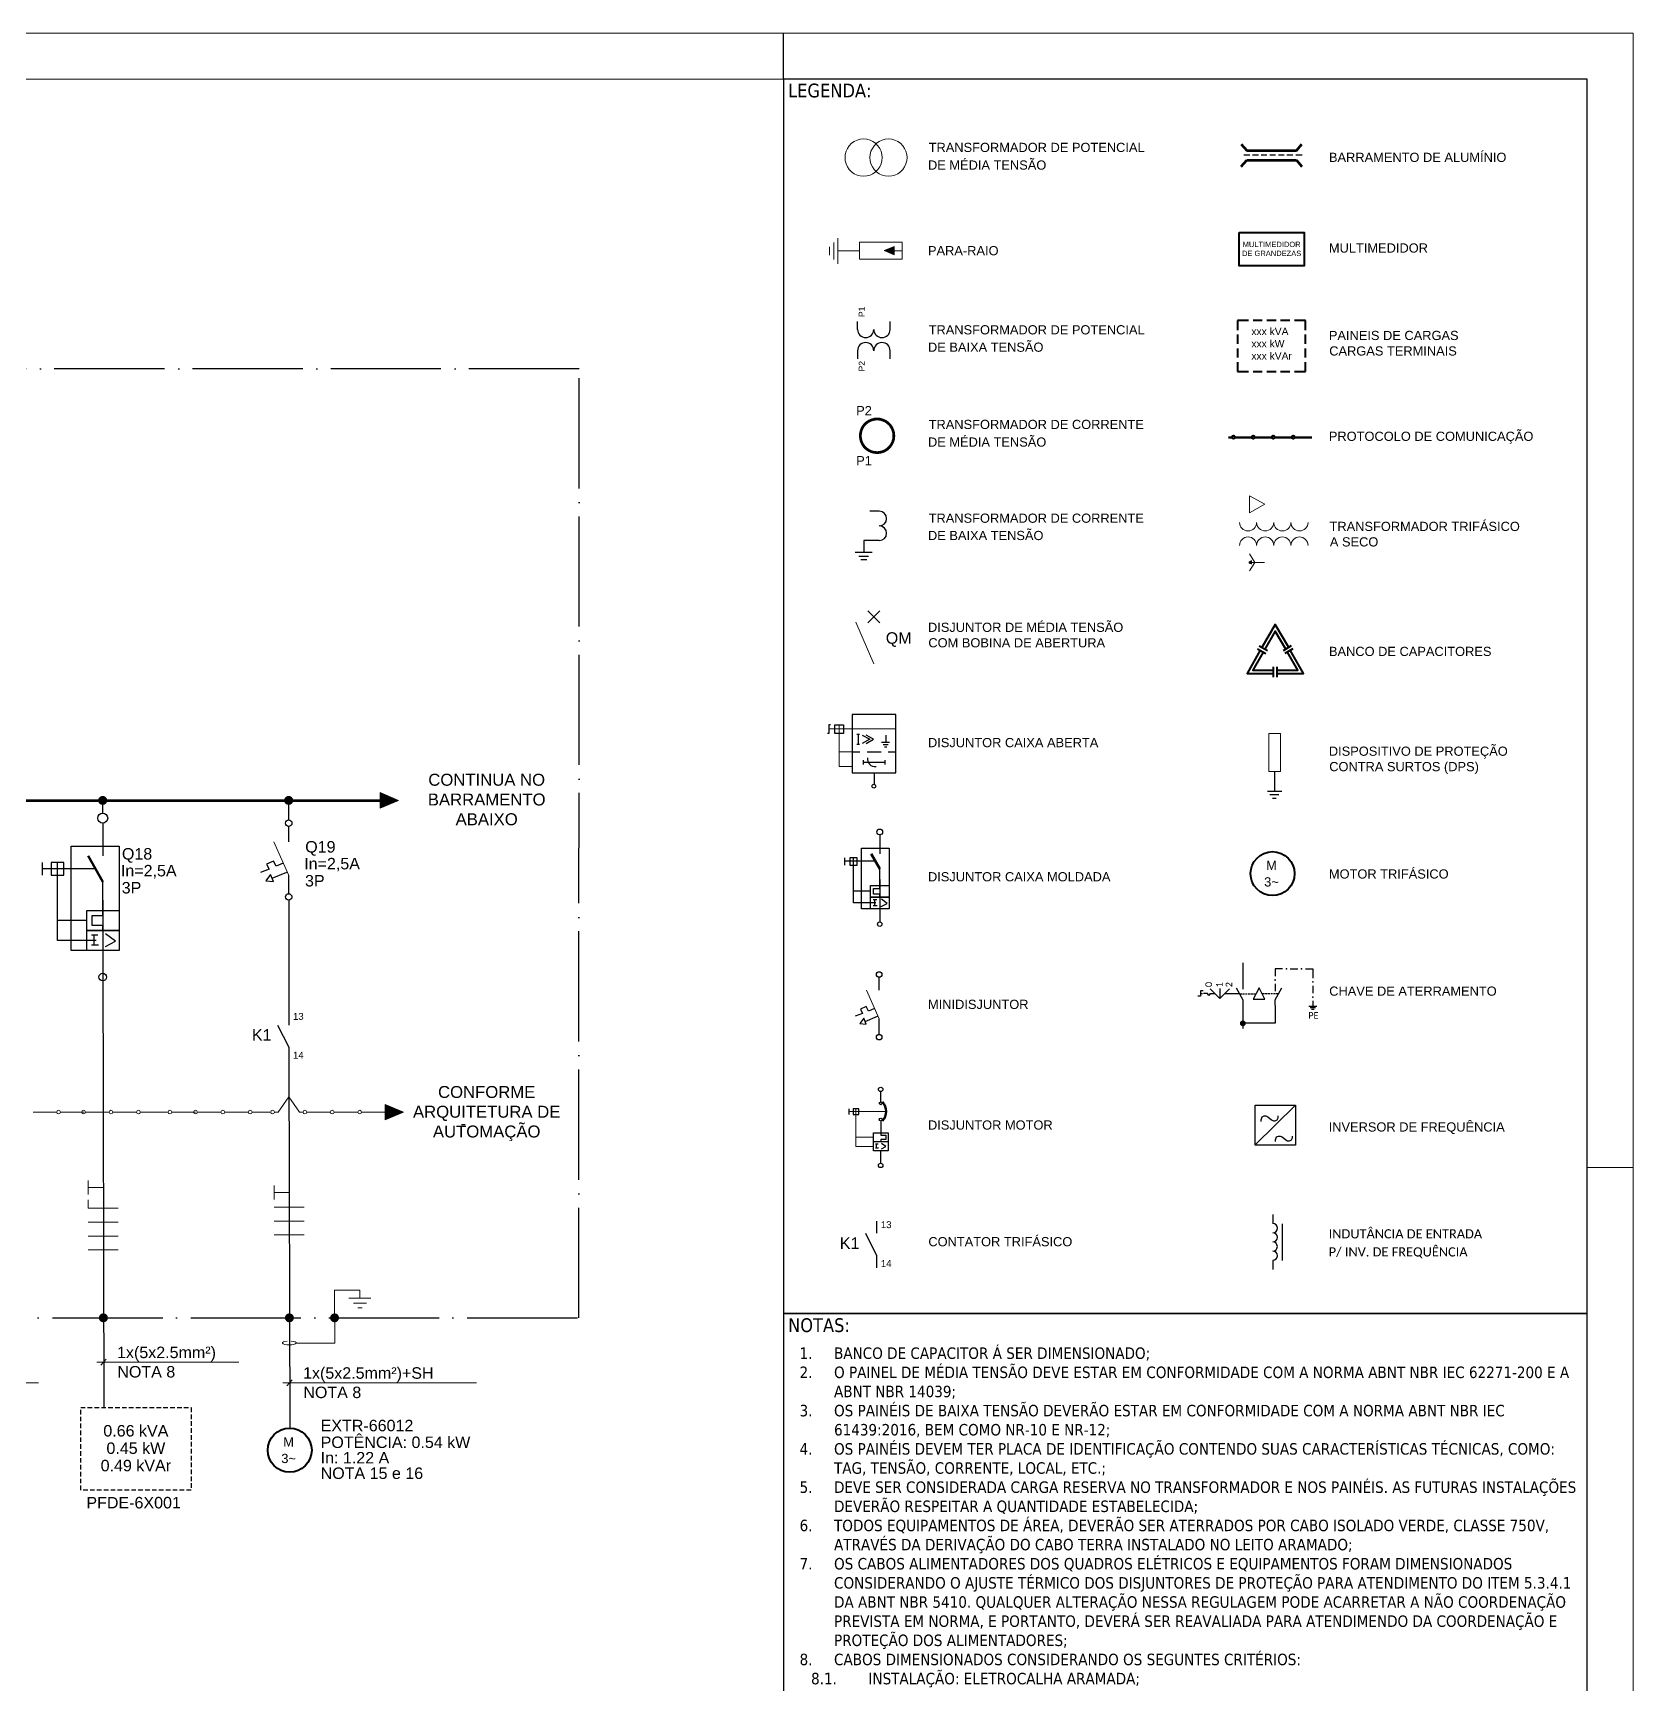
# Model space of a CAD drawing. Header units: inches. Extents: x 8060 to 14805, y -2003 to -1162.
# Drawn here: x 14456.2 to 14804.6, y -1521 to -1161.6 of the extents above; entities that cross this region are included whole.
import ezdxf
from ezdxf.enums import TextEntityAlignment as Align

# ---------------------------------------------------------------- set-up
doc = ezdxf.new("R2010")
doc.units = ezdxf.units.IN
doc.header["$MEASUREMENT"] = 0
doc.linetypes.add('ACAD_ISO04W100', pattern=[30, 24, -3, 0, -3])
doc.linetypes.add('DASHEDX2', pattern=[1.5, 1, -0.5])
for name, color, linetype in [('CABOS', 2, 'Continuous'), ('CAIXA DE IDENT.', 6, 'ACAD_ISO04W100'), ('COMPONENTES', 7, 'Continuous'), ('LEG. LINHA', 253, 'Continuous'), ('LEG. TEXTO', 1, 'Continuous'), ('MOLDURA', 5, 'Continuous'), ('PDF2_AM_8', 7, 'Continuous'), ('PDF2_E-Auxiliar', 7, 'Continuous'), ('PDF2_E-barra F', 7, 'Continuous'), ('PDF2_E-Contato', 7, 'Continuous'), ('PDF2_E-TXT20', 7, 'Continuous'), ('PDF2_SCHEMA', 7, 'Continuous'), ('ROTAS', 7, 'Continuous'), ('TEXTO DES.', 2, 'Continuous'), ('TEXTO LEG.', 7, 'Continuous'), ('TRACEJADO', 7, 'DASHEDX2')]:
    doc.layers.add(name, color=color, linetype=linetype)
doc.styles.add('MtXpl_Calibri', font='calibri.ttf')
doc.styles.add('MtXpl_Tahoma', font='tahoma.ttf')
doc.styles.add('PDF ArialMT', font='arial.ttf')
doc.styles.add('PDF Calibri', font='calibri.ttf')

# ---------------------------------------------------------------- blocks, each defined once
blk = doc.blocks.new('MOLDURA')
at = {"layer": 'MOLDURA', "lineweight": 15}
for p, q in [((3594.47, -1351.45), (2405.47, -1351.45)), ((3594.47, -2192.45), (3594.47, -1351.45)), ((2430.47, -1361.47), (3584.47, -1361.47)), ((3584.47, -1361.47), (3584.47, -2182.46))]:
    blk.add_line(p, q, dxfattribs=at)
at = {"layer": 'MOLDURA'}
for q in [(3409.47, -1351.45), (3409.47, -2182.46)]:
    blk.add_line((3409.47, -1361.47), q, dxfattribs=at)
at = {"layer": 'MOLDURA', "lineweight": 15}
blk.add_lwpolyline([(3594.47, -1598.47), (3584.47, -1598.47), (3594.47, -1598.47)], dxfattribs=at)
blk = doc.blocks.new('ATERRAMENTO')
at = {"layer": 'ROTAS'}
h = blk.add_hatch(color=256, dxfattribs=at)
h.dxf.hatch_style = 1
h.paths.add_polyline_path([(6647.54, -699.87, 1), (6649.51, -699.87, 1)])
at = {"layer": 'PDF2_E-TXT20', "lineweight": 9}
blk.add_line((6640.17, -705.36), (6648.56, -705.36), dxfattribs=at)
for points in [[(6654.04, -695.59), (6654, -693.83), (6648.52, -693.83), (6648.56, -705.36)], [(6651.67, -695.59), (6656.44, -695.59)], [(6652.63, -696.65), (6655.48, -696.65)], [(6653.58, -697.68), (6654.53, -697.68)]]:
    blk.add_lwpolyline(points, dxfattribs=at)
for points in [[(6638.21, -704.92), (6637.5, -704.98), (6637.06, -705.19), (6637.17, -705.4)], [(6637.17, -705.4), (6637.28, -705.61), (6637.92, -705.77), (6638.66, -705.77)], [(6638.66, -705.77), (6639.41, -705.77), (6640.05, -705.61), (6640.16, -705.4)], [(6640.16, -705.4), (6640.27, -705.19), (6639.83, -704.98), (6639.11, -704.92)]]:
    blk.add_open_spline(points, degree=3, dxfattribs=at)
blk = doc.blocks.new('MOTOR TRI')
at = {"layer": 'COMPONENTES', "lineweight": 40}
blk.add_circle((6638.76, -725.71), 4.79, dxfattribs=at)
at = {"layer": 'COMPONENTES', "char_height": 2.01, "attachment_point": 4, "style": 'PDF ArialMT'}
for s, insert in [('M', (6637.35, -723.9)), ('3~', (6636.93, -727.52))]:
    blk.add_mtext(s, dxfattribs=dict(at, insert=insert))
blk = doc.blocks.new('SETA')
at = {"layer": 'ROTAS'}
h = blk.add_hatch(color=256, dxfattribs=at)
h.dxf.hatch_style = 1
h.paths.add_polyline_path([(5730.94, -872), (5726.96, -870.31), (5726.96, -873.69)])
at = {"layer": 'ROTAS', "lineweight": 9}
blk.add_lwpolyline([(5730.94, -872), (5726.96, -870.31), (5726.96, -873.69)], close=True, dxfattribs=at)
blk.add_lwpolyline([(5730.94, -872), (5726.96, -870.31), (5726.96, -873.69)], close=True, dxfattribs=at)
blk = doc.blocks.new('DISJ. CX. MOLDADA')
at = {"layer": 'COMPONENTES', "lineweight": 30}
for points in [[(6109.63, -961.07), (6109.63, -966.03), (6109.63, -968.14)], [(6096.45, -972.34), (6096.45, -969.58)], [(6108.15, -986.56), (6099.73, -986.56), (6099.73, -969.58)], [(6108.02, -970.94), (6096.45, -970.94)], [(6109.63, -984.4), (6109.63, -983.3), (6107.26, -983.3), (6107.26, -981.14), (6109.63, -981.14), (6109.63, -980.04), (6109.63, -973.77)], [(6109.63, -977.8), (6109.63, -993.76)], [(6106.16, -982.2), (6099.73, -982.2)], [(6107.13, -985.33), (6108.53, -985.33)], [(6107.13, -987.53), (6108.66, -987.53)], [(6107.73, -987.53), (6107.73, -985.33)], [(6110.18, -987.91), (6112.34, -986.73), (6110.23, -985.16)]]:
    blk.add_lwpolyline(points, dxfattribs=at)
for points in [[(6113.15, -988.72), (6102.69, -988.72), (6102.69, -966.03), (6113.15, -966.03)], [(6101.11, -969.58), (6098.35, -969.58), (6098.35, -972.34), (6101.11, -972.34)], [(6106.16, -980.04), (6113.15, -980.04), (6113.15, -984.4), (6106.16, -984.4)], [(6106.16, -984.4), (6113.15, -984.4), (6113.15, -988.72), (6106.16, -988.72)]]:
    blk.add_lwpolyline(points, close=True, dxfattribs=at)
at = {"layer": 'COMPONENTES', "lineweight": 50}
blk.add_lwpolyline([(6109.63, -973.77), (6106.41, -968.14)], dxfattribs=at)
at = {"layer": 'COMPONENTES', "lineweight": 30}
for centre, radius in [((6109.59, -959.94), 1.08), ((6109.59, -994.53), 0.826)]:
    blk.add_circle(centre, radius, dxfattribs=at)
blk = doc.blocks.new('CONTATOR')
at = {"layer": 'PDF2_SCHEMA', "lineweight": 30}
for p, q in [((11993.35, -4816.07), (11993.35, -4818.74)), ((11990.92, -4818.74), (11993.35, -4823.59)), ((11993.35, -4823.59), (11993.35, -4826.25))]:
    blk.add_line(p, q, dxfattribs=at)
at = {"layer": 'TEXTO DES.', "style": 'PDF ArialMT'}
for s, p in [('13', (11994.28, -4817.61)), ('14', (11994.28, -4826.07))]:
    blk.add_text(s, height=1.5, dxfattribs=at).set_placement(p)
blk = doc.blocks.new('MINIDISJ')
at = {"layer": 'PDF2_E-Auxiliar', "lineweight": 30}
for points in [[(11986.99, -4787.01), (11985.46, -4787.67), (11984.89, -4786.52), (11983.37, -4787.18), (11983.94, -4788.3), (11982.03, -4789)], [(11984.57, -4790.29), (11987.79, -4788.94)]]:
    blk.add_lwpolyline(points, dxfattribs=at)
blk.add_lwpolyline([(11984.23, -4789.49), (11983.22, -4790.86), (11984.87, -4791.01)], close=True, dxfattribs=at)
at = {"layer": 'PDF2_E-barra F', "lineweight": 30}
for points in [[(11988.21, -4782.33), (11988.21, -4779.03)], [(11988.21, -4793.68), (11988.21, -4789.66)]]:
    blk.add_lwpolyline(points, dxfattribs=at)
at = {"layer": 'PDF2_E-Contato', "lineweight": 9}
blk.add_lwpolyline([(11984.98, -4782.33), (11988.21, -4789.66)], dxfattribs=at)
at = {"layer": 'PDF2_E-TXT20', "lineweight": 30}
for centre in [(11988.18, -4778.29), (11988.18, -4794.35)]:
    blk.add_circle(centre, 0.709, dxfattribs=at)

msp = doc.modelspace()

# ---------------------------------------------------------------- hatches: boundary and pattern name
at = {"layer": 'COMPONENTES'}
h = msp.add_hatch(color=256, dxfattribs=at)
h.dxf.hatch_style = 1
h.paths.add_polyline_path([(14718.99, -1377.18, 1), (14720.27, -1377.18, 1)])
at = {"layer": 'ROTAS'}
h = msp.add_hatch(color=256, dxfattribs=at)
h.dxf.hatch_style = 1
h.paths.add_polyline_path([(14470.34, -1328.65, 1), (14472.32, -1328.65, 1)])
h = msp.add_hatch(color=256, dxfattribs=at)
h.dxf.hatch_style = 1
h.paths.add_polyline_path([(14510.85, -1328.65, 1), (14512.83, -1328.65, 1)])
h = msp.add_hatch(color=256, dxfattribs=at)
h.dxf.hatch_style = 1
h.paths.add_polyline_path([(14470.5, -1441.3, 1), (14472.48, -1441.3, 1)])
h = msp.add_hatch(color=256, dxfattribs=at)
h.dxf.hatch_style = 1
h.paths.add_polyline_path([(14511.01, -1441.3, 1), (14512.98, -1441.3, 1)])

# ---------------------------------------------------------------- linework, layer by layer
at = {"layer": 'CABOS', "lineweight": 9}
msp.add_line((14468.17, -1417.4), (14468.17, -1415.58), dxfattribs=at)
for points in [[(14468.18, -1411.41), (14468.18, -1414.46)], [(14508.68, -1412.47), (14508.68, -1415.52)], [(14468.18, -1412.93), (14471.44, -1412.93)], [(14508.68, -1413.99), (14511.94, -1413.99)], [(14468.17, -1417.4), (14474.71, -1417.4)], [(14508.68, -1417.17), (14515.22, -1417.17)], [(14468.17, -1420.44), (14474.71, -1420.44)], [(14515.22, -1420.22), (14508.68, -1420.22), (14515.22, -1420.22)], [(14515.22, -1423.24), (14508.68, -1423.24), (14515.22, -1423.24)], [(14474.71, -1423.49), (14468.17, -1423.49), (14474.71, -1423.49)], [(14474.71, -1426.52), (14468.17, -1426.52), (14474.71, -1426.52)]]:
    msp.add_lwpolyline(points, dxfattribs=at)
at = {"layer": 'CAIXA DE IDENT.'}
msp.add_lwpolyline([(13677.84, -1234.71), (13677.8, -1441.32), (14575.04, -1441.32), (14575.09, -1234.71)], close=True, dxfattribs=at)
at = {"layer": 'COMPONENTES', "lineweight": 0}
for p, q in [((14633.93, -1186.1), (14633.53, -1186.68)), ((14634.42, -1185.59), (14633.93, -1186.1)), ((14635, -1185.19), (14634.42, -1185.59)), ((14635.66, -1184.88), (14635, -1185.19)), ((14636.32, -1184.69), (14635.66, -1184.88)), ((14637.05, -1184.64), (14636.32, -1184.69)), ((14637.74, -1184.69), (14637.05, -1184.64)), ((14638.44, -1184.88), (14637.74, -1184.69)), ((14639.06, -1185.19), (14638.44, -1184.88)), ((14639.35, -1186.1), (14638.95, -1186.68)), ((14639.64, -1185.59), (14639.06, -1185.19)), ((14639.84, -1185.59), (14639.35, -1186.1)), ((14640.15, -1186.1), (14639.64, -1185.59)), ((14640.42, -1185.19), (14639.84, -1185.59)), ((14640.55, -1186.68), (14640.15, -1186.1)), ((14641.08, -1184.88), (14640.42, -1185.19)), ((14641.74, -1184.69), (14641.08, -1184.88)), ((14642.47, -1184.64), (14641.74, -1184.69)), ((14643.16, -1184.69), (14642.47, -1184.64)), ((14643.84, -1184.88), (14643.16, -1184.69)), ((14644.48, -1185.19), (14643.84, -1184.88)), ((14645.06, -1185.59), (14644.48, -1185.19)), ((14645.55, -1186.1), (14645.06, -1185.59)), ((14645.96, -1186.68), (14645.55, -1186.1)), ((14633.05, -1188), (14632.99, -1188.69)), ((14632.99, -1188.69), (14633.05, -1189.4)), ((14633.24, -1187.3), (14633.05, -1188)), ((14633.05, -1189.4), (14633.24, -1190.08)), ((14633.53, -1186.68), (14633.24, -1187.3)), ((14638.45, -1188), (14638.4, -1188.69)), ((14638.4, -1188.69), (14638.45, -1189.4)), ((14638.64, -1187.3), (14638.45, -1188)), ((14638.45, -1189.4), (14638.64, -1190.08)), ((14638.95, -1186.68), (14638.64, -1187.3)), ((14640.86, -1187.3), (14640.55, -1186.68)), ((14641.03, -1188), (14640.86, -1187.3)), ((14640.86, -1190.08), (14641.03, -1189.4)), ((14641.08, -1188.69), (14641.03, -1188)), ((14641.03, -1189.4), (14641.08, -1188.69)), ((14646.26, -1187.3), (14645.96, -1186.68)), ((14646.45, -1188), (14646.26, -1187.3)), ((14646.26, -1190.08), (14646.45, -1189.4)), ((14646.5, -1188.69), (14646.45, -1188)), ((14646.45, -1189.4), (14646.5, -1188.69)), ((14633.24, -1190.08), (14633.53, -1190.74)), ((14633.53, -1190.74), (14633.93, -1191.3)), ((14633.93, -1191.3), (14634.42, -1191.81)), ((14634.42, -1191.81), (14635, -1192.21)), ((14635, -1192.21), (14635.66, -1192.5)), ((14635.66, -1192.5), (14636.32, -1192.69)), ((14636.32, -1192.69), (14637.05, -1192.76)), ((14637.05, -1192.76), (14637.74, -1192.69)), ((14637.74, -1192.69), (14638.44, -1192.5)), ((14638.44, -1192.5), (14639.06, -1192.21)), ((14638.64, -1190.08), (14638.95, -1190.74)), ((14638.95, -1190.74), (14639.35, -1191.3)), ((14639.06, -1192.21), (14639.64, -1191.81)), ((14639.35, -1191.3), (14639.84, -1191.81)), ((14639.64, -1191.81), (14640.15, -1191.3)), ((14639.84, -1191.81), (14640.42, -1192.21)), ((14640.15, -1191.3), (14640.55, -1190.74)), ((14640.42, -1192.21), (14641.08, -1192.5)), ((14640.55, -1190.74), (14640.86, -1190.08)), ((14641.08, -1192.5), (14641.74, -1192.69)), ((14641.74, -1192.69), (14642.47, -1192.76)), ((14642.47, -1192.76), (14643.16, -1192.69)), ((14643.16, -1192.69), (14643.84, -1192.5)), ((14643.84, -1192.5), (14644.48, -1192.21)), ((14644.48, -1192.21), (14645.06, -1191.81)), ((14645.06, -1191.81), (14645.55, -1191.3)), ((14645.55, -1191.3), (14645.96, -1190.74)), ((14645.96, -1190.74), (14646.26, -1190.08))]:
    msp.add_line(p, q, dxfattribs=at)
at = {"layer": 'COMPONENTES', "lineweight": 60}
for p, q in [((14719.29, -1185.74), (14720.47, -1187.18)), ((14731.31, -1187.18), (14732.5, -1185.74)), ((14719.29, -1190.61), (14720.47, -1189.22)), ((14720.47, -1187.18), (14731.31, -1187.18)), ((14720.47, -1189.22), (14731.31, -1189.22)), ((14731.31, -1189.22), (14732.5, -1190.61))]:
    msp.add_line(p, q, dxfattribs=at)
at = {"layer": 'COMPONENTES', "lineweight": 30}
for p, q in [((14721.15, -1188.2), (14719.88, -1188.2)), ((14723.01, -1188.2), (14721.74, -1188.2)), ((14724.88, -1188.2), (14723.61, -1188.2)), ((14726.74, -1188.2), (14725.51, -1188.2)), ((14728.6, -1188.2), (14727.38, -1188.2)), ((14730.51, -1188.2), (14729.24, -1188.2)), ((14732.58, -1188.2), (14731.14, -1188.2)), ((14718.16, -1369.45), (14719.63, -1372.09)), ((14726.67, -1368.57), (14726.67, -1370.15)), ((14719.63, -1372.09), (14719.63, -1378.3)), ((14726.2, -1420.8), (14726.2, -1418.81)), ((14637.43, -1422.9), (14639.87, -1427.74)), ((14639.87, -1420.23), (14639.87, -1422.9)), ((14639.87, -1427.74), (14639.87, -1430.41)), ((14726.2, -1430.81), (14726.2, -1428.8))]:
    msp.add_line(p, q, dxfattribs=at)
at = {"layer": 'COMPONENTES', "lineweight": 18}
for p, q in [((14630.54, -1207.16), (14630.54, -1210.89)), ((14631.45, -1206.21), (14631.45, -1211.83)), ((14645.47, -1207.09), (14636.13, -1207.09)), ((14636.13, -1207.09), (14636.13, -1210.82)), ((14645.47, -1207.09), (14645.47, -1210.82)), ((14629.59, -1208.11), (14629.59, -1209.97)), ((14631.45, -1208.96), (14636.13, -1208.96)), ((14636.13, -1210.82), (14645.47, -1210.82)), ((14643.68, -1208.02), (14641.54, -1208.94)), ((14641.54, -1208.94), (14643.68, -1209.89)), ((14643.68, -1209.89), (14643.68, -1208.02)), ((14643.68, -1208.96), (14645.47, -1208.96)), ((14639.27, -1298.93), (14635.38, -1289.87)), ((14640.57, -1289.98), (14637.98, -1287.39)), ((14637.98, -1289.98), (14640.57, -1287.39))]:
    msp.add_line(p, q, dxfattribs=at)
at = {"layer": 'COMPONENTES', "lineweight": 40}
for p, q in [((14720.88, -1224.19), (14718.44, -1224.19)), ((14718.44, -1224.19), (14718.44, -1226.26)), ((14723.86, -1224.19), (14721.86, -1224.19)), ((14726.87, -1224.19), (14724.87, -1224.19)), ((14729.85, -1224.19), (14727.85, -1224.19)), ((14733.31, -1224.19), (14730.87, -1224.19)), ((14733.31, -1226.26), (14733.31, -1224.19)), ((14718.44, -1227.24), (14718.44, -1229.24)), ((14733.31, -1229.24), (14733.31, -1227.24)), ((14718.44, -1230.25), (14718.44, -1232.25)), ((14733.31, -1232.25), (14733.31, -1230.25)), ((14718.44, -1233.23), (14718.44, -1235.3)), ((14718.44, -1235.3), (14720.88, -1235.3)), ((14721.86, -1235.3), (14723.86, -1235.3)), ((14724.87, -1235.3), (14726.87, -1235.3)), ((14727.85, -1235.3), (14729.85, -1235.3)), ((14730.87, -1235.3), (14733.31, -1235.3)), ((14733.31, -1235.3), (14733.31, -1233.23))]:
    msp.add_line(p, q, dxfattribs=at)
at = {"layer": 'COMPONENTES', "lineweight": 50}
for p, q in [((14716.54, -1249.63), (14717.26, -1249.63)), ((14717.89, -1249.63), (14720.86, -1249.63)), ((14720.86, -1249.63), (14721.62, -1249.63)), ((14722.21, -1249.63), (14725.22, -1249.63)), ((14725.22, -1249.63), (14725.98, -1249.63)), ((14726.57, -1249.63), (14729.58, -1249.63)), ((14729.58, -1249.63), (14730.34, -1249.63)), ((14730.93, -1249.63), (14733.94, -1249.63)), ((14733.94, -1249.63), (14734.66, -1249.63))]:
    msp.add_line(p, q, dxfattribs=at)
at = {"layer": 'COMPONENTES'}
msp.add_line((14718.9, -1370.78), (14715.63, -1370.78), dxfattribs=at)
at = {"layer": 'COMPONENTES', "lineweight": 40}
msp.add_lwpolyline([(14718.82, -1204.97), (14732.97, -1204.97), (14732.97, -1212.24), (14718.82, -1212.24)], close=True, dxfattribs=at)
at = {"layer": 'COMPONENTES', "lineweight": 30}
for points in [[(14635.72, -1226.11), (14635.72, -1224.36)], [(14642.81, -1226.11), (14642.81, -1224.36)], [(14642.81, -1232.49), (14642.81, -1230.74)], [(14640.46, -1265.7), (14638.43, -1265.7)], [(14640.46, -1272.05), (14637.08, -1272.05)], [(14629.8, -1312.17), (14629.48, -1312.17), (14629.48, -1314.06), (14629.16, -1314.06)], [(14635.6, -1314.25), (14636.16, -1314.25)], [(14635.87, -1314.25), (14635.87, -1316.42)], [(14636.75, -1314.41), (14638.38, -1315.35), (14636.75, -1316.28)], [(14637.58, -1316.28), (14639.21, -1315.35), (14637.58, -1314.41)], [(14641.85, -1314.41), (14641.85, -1315.99)], [(14634.56, -1318.05), (14636.24, -1318.05)], [(14635.6, -1316.42), (14636.16, -1316.42)], [(14637.79, -1318.05), (14640.84, -1318.05)], [(14640.97, -1315.99), (14642.71, -1315.99)], [(14641.29, -1316.47), (14642.39, -1316.47)], [(14641.61, -1316.95), (14642.09, -1316.95)], [(14642.36, -1318.05), (14644.07, -1318.05)], [(14636.94, -1319.86), (14636.94, -1320.83)], [(14636.94, -1320.34), (14641.69, -1320.34)], [(14639.31, -1322.62), (14639.31, -1325.13)], [(14641.69, -1319.86), (14641.69, -1320.83)], [(14726.55, -1322.37), (14726.55, -1326.68)], [(14728.13, -1326.68), (14724.99, -1326.68)], [(14727.48, -1327.45), (14725.54, -1327.45)], [(14726.88, -1328.24), (14726.11, -1328.24)], [(14640.58, -1336.18), (14640.58, -1339.06), (14640.58, -1340.28)], [(14632.93, -1342.71), (14632.93, -1341.12)], [(14639.65, -1341.9), (14632.93, -1341.9)], [(14639.72, -1350.96), (14634.84, -1350.96), (14634.84, -1341.12)], [(14640.58, -1349.71), (14640.58, -1349.07), (14639.21, -1349.07), (14639.21, -1347.82), (14640.58, -1347.82), (14640.58, -1347.18), (14640.58, -1343.55)], [(14640.58, -1345.88), (14640.58, -1355.14)], [(14638.57, -1348.44), (14634.84, -1348.44)], [(14639.13, -1350.25), (14639.94, -1350.25)], [(14639.48, -1351.53), (14639.48, -1350.25)], [(14640.9, -1351.75), (14642.15, -1351.06), (14640.92, -1350.15)], [(14639.13, -1351.53), (14640.02, -1351.53)], [(14719.63, -1364.04), (14719.63, -1368.57), (14719.63, -1369.73)], [(14728.3, -1365.33), (14726.67, -1365.33), (14726.67, -1366.92)], [(14729.95, -1365.33), (14731.6, -1365.33)], [(14733.25, -1365.33), (14734.87, -1365.33), (14734.87, -1366.6)], [(14734.87, -1365.33), (14734.87, -1367.34)], [(14640.45, -1369.98), (14640.45, -1367.18)], [(14726.67, -1373.26), (14726.67, -1372.09), (14728.15, -1369.45)], [(14734.87, -1368.99), (14734.87, -1370.64)], [(14711.01, -1370.12), (14710.41, -1370.12), (14710.41, -1371.29), (14709.82, -1371.29)], [(14710.41, -1370.7), (14710.85, -1370.7)], [(14712.52, -1370.7), (14712.2, -1371.15), (14711.91, -1370.7), (14711.06, -1370.7)], [(14712.5, -1370.7), (14713.49, -1370.7)], [(14716.74, -1369.69), (14714.65, -1371.74), (14712.53, -1369.65)], [(14714.65, -1369.58), (14714.65, -1371.74)], [(14718.9, -1370.77), (14719.38, -1370.77)], [(14719.59, -1370.77), (14719.99, -1370.77)], [(14720.19, -1370.77), (14720.59, -1370.77)], [(14720.8, -1370.77), (14721.21, -1370.77)], [(14721.4, -1370.77), (14721.9, -1370.77)], [(14722.01, -1370.77), (14722.5, -1370.77)], [(14724.29, -1370.77), (14723.8, -1370.77)], [(14724.9, -1370.77), (14724.4, -1370.77)], [(14725.5, -1370.77), (14725.09, -1370.77)], [(14726.11, -1370.77), (14725.71, -1370.77)], [(14726.71, -1370.77), (14726.32, -1370.77)], [(14727.4, -1370.77), (14726.92, -1370.77)], [(14734.87, -1372.29), (14734.87, -1373.44)], [(14639.4, -1373.96), (14638.11, -1374.52), (14637.62, -1373.55), (14636.33, -1374.1), (14636.81, -1375.06), (14635.19, -1375.65)], [(14637.35, -1376.75), (14640.09, -1375.6)], [(14640.45, -1379.63), (14640.45, -1376.21)], [(14726.67, -1373.27), (14726.67, -1377.17), (14719.63, -1377.17)], [(14734.03, -1373.44), (14735.73, -1373.44)], [(14734.31, -1373.77), (14735.44, -1373.77)], [(14734.6, -1374.1), (14735.16, -1374.1)], [(14640.8, -1394.31), (14640.8, -1392.06)], [(14633.88, -1397), (14633.88, -1395.76)], [(14731.13, -1395.01), (14722.34, -1403.6)], [(14723.63, -1398.58), (14723.63, -1398.18), (14723.84, -1397.57), (14724.25, -1397.35), (14724.65, -1397.35), (14725.05, -1397.57), (14725.88, -1398.18), (14726.28, -1398.39), (14726.68, -1398.39), (14727.1, -1398.18), (14727.29, -1397.78), (14727.29, -1397.35)], [(14640.8, -1398.46), (14640.8, -1401.01), (14640.8, -1401.51), (14641.9, -1401.51), (14641.9, -1402.49), (14640.8, -1402.49), (14640.8, -1402.99)], [(14726.74, -1402.92), (14726.74, -1402.52), (14726.93, -1401.91), (14727.36, -1401.72), (14727.76, -1401.72), (14728.16, -1401.91), (14728.99, -1402.52), (14729.39, -1402.73), (14729.79, -1402.73), (14730.19, -1402.52), (14730.41, -1402.12), (14730.41, -1401.72)], [(14642.4, -1402.99), (14639.2, -1402.99)], [(14639.63, -1403.41), (14640.23, -1403.41)], [(14639.63, -1404.32), (14640.28, -1404.32)], [(14639.88, -1404.32), (14639.88, -1403.41)], [(14640.8, -1407.67), (14640.8, -1404.96)], [(14640.94, -1404.5), (14641.86, -1404), (14640.97, -1403.32)], [(14728.21, -1420.8), (14728.21, -1428.8)]]:
    msp.add_lwpolyline(points, dxfattribs=at)
for points in [[(14635.72, -1226.11, 1), (14639.26, -1226.11, 1), (14642.81, -1226.11), (14642.81, -1224.36)], [(14642.81, -1230.74, 1), (14639.26, -1230.74, 1), (14635.72, -1230.74), (14635.72, -1232.49)], [(14726.14, -1426.79, 1), (14726.14, -1424.78, 1), (14726.14, -1422.76)]]:
    msp.add_lwpolyline(points, format="xyb", dxfattribs=at)
at = {"layer": 'COMPONENTES', "lineweight": 0, "const_width": 0.599}
msp.add_lwpolyline([(14636.39, -1248.63), (14636.32, -1249.28), (14636.39, -1249.9), (14636.54, -1250.53), (14636.81, -1251.09), (14637.16, -1251.61), (14637.62, -1252.07), (14638.16, -1252.44), (14638.72, -1252.71), (14639.35, -1252.87), (14639.98, -1252.93), (14640.6, -1252.87), (14641.23, -1252.71), (14641.82, -1252.44), (14642.33, -1252.07), (14642.79, -1251.61), (14643.14, -1251.09), (14643.41, -1250.53), (14643.58, -1249.9), (14643.63, -1249.28), (14643.58, -1248.63), (14643.41, -1248.02), (14643.14, -1247.43), (14642.79, -1246.92), (14642.33, -1246.47), (14641.82, -1246.09), (14641.23, -1245.84), (14640.6, -1245.65), (14639.98, -1245.62), (14639.35, -1245.65), (14638.72, -1245.84), (14638.16, -1246.09), (14637.62, -1246.47), (14637.16, -1246.92), (14636.81, -1247.43), (14636.54, -1248.02), (14636.39, -1248.63), (14636.54, -1248.02)], dxfattribs=at)
at = {"layer": 'COMPONENTES', "lineweight": 18}
msp.add_lwpolyline([(14721.06, -1262.32), (14724.39, -1264.18), (14721.06, -1266.03)], close=True, dxfattribs=at)
for points in [[(14718.9, -1268.12, 1), (14722.63, -1268.12, 1), (14726.37, -1268.12, 1), (14730.1, -1268.12, 1), (14733.83, -1268.12)], [(14718.9, -1273.14, -1), (14722.63, -1273.14, -1), (14726.37, -1273.14, -1), (14730.1, -1273.14, -1), (14733.83, -1273.14)]]:
    msp.add_lwpolyline(points, format="xyb", dxfattribs=at)
at = {"layer": 'COMPONENTES', "color": 7, "lineweight": 30}
for points in [[(14637.08, -1272.05), (14637.08, -1274.64)], [(14638.9, -1274.64), (14635.21, -1274.64)], [(14638.13, -1275.53), (14635.98, -1275.53)], [(14637.71, -1276.25), (14636.44, -1276.25)]]:
    msp.add_lwpolyline(points, dxfattribs=at)
at = {"layer": 'COMPONENTES', "lineweight": 18}
for points in [[(14721.5, -1276.83), (14722.21, -1276.83), (14721.06, -1274.97)], [(14720.98, -1276.98), (14720.98, -1276.68)], [(14724.37, -1276.83), (14722.21, -1276.83), (14721.06, -1278.68)], [(14721.14, -1277.11), (14721.14, -1276.57)], [(14721.32, -1277.16), (14721.32, -1276.5)], [(14721.5, -1277.24), (14721.5, -1276.42)], [(14644.07, -1313.1), (14632.66, -1313.1), (14629.48, -1313.1)], [(14631.7, -1312.17), (14631.7, -1314.06)], [(14631.7, -1314.06), (14631.7, -1321.23), (14634.56, -1321.23)], [(14634.56, -1318.05), (14631.7, -1318.05)]]:
    msp.add_lwpolyline(points, dxfattribs=at)
at = {"layer": 'COMPONENTES', "lineweight": 40}
for points in [[(14729.61, -1295.35), (14726.69, -1290.32), (14723.8, -1295.35)], [(14728.96, -1295.71), (14726.69, -1291.78), (14724.42, -1295.71)], [(14723.43, -1295.97), (14720.54, -1301), (14726.33, -1301)], [(14724.06, -1296.34), (14721.79, -1300.28), (14726.33, -1300.28)], [(14722.82, -1295.63), (14724.63, -1296.66)], [(14723.19, -1294.98), (14725, -1296.03)], [(14727.07, -1301), (14732.86, -1301), (14729.97, -1295.97)], [(14727.07, -1300.28), (14731.61, -1300.28), (14729.34, -1296.34)], [(14730.14, -1295.02), (14728.39, -1296.05)], [(14730.52, -1295.65), (14728.75, -1296.68)], [(14726.33, -1301.79), (14726.33, -1299.59)], [(14727.07, -1301.79), (14727.07, -1299.59)]]:
    msp.add_lwpolyline(points, dxfattribs=at)
at = {"layer": 'COMPONENTES', "lineweight": 30}
for points in [[(14644.07, -1309.95), (14634.56, -1309.95), (14634.56, -1322.62), (14644.07, -1322.62)], [(14630.74, -1312.17), (14632.66, -1312.17), (14632.66, -1314.06), (14630.74, -1314.06)], [(14642.62, -1352.22), (14636.55, -1352.22), (14636.55, -1339.06), (14642.62, -1339.06)], [(14635.64, -1341.12), (14634.04, -1341.12), (14634.04, -1342.71), (14635.64, -1342.71)], [(14638.57, -1347.18), (14642.62, -1347.18), (14642.62, -1349.71), (14638.57, -1349.71)], [(14638.57, -1349.71), (14642.62, -1349.71), (14642.62, -1352.22), (14638.57, -1352.22)], [(14721.91, -1371.94), (14724.39, -1371.94), (14723.15, -1369.46)], [(14637.06, -1376.07), (14636.2, -1377.23), (14637.6, -1377.36)], [(14636.02, -1395.76), (14634.76, -1395.76), (14634.76, -1397), (14636.02, -1397)], [(14722.34, -1395.01), (14731.13, -1395.01), (14731.13, -1403.68), (14722.34, -1403.68)], [(14642.4, -1401.01), (14642.4, -1404.96), (14639.2, -1404.96), (14639.2, -1401.01)]]:
    msp.add_lwpolyline(points, close=True, dxfattribs=at)
at = {"layer": 'COMPONENTES', "lineweight": 9}
msp.add_lwpolyline([(14725.28, -1314.05), (14727.82, -1314.05), (14727.82, -1322.37), (14725.28, -1322.37)], close=True, dxfattribs=at)
at = {"layer": 'COMPONENTES', "lineweight": 50}
msp.add_lwpolyline([(14640.58, -1343.55), (14638.71, -1340.28)], dxfattribs=at)
at = {"layer": 'COMPONENTES', "lineweight": 9}
msp.add_lwpolyline([(14637.69, -1369.98), (14640.45, -1376.21)], dxfattribs=at)
at = {"layer": 'COMPONENTES', "lineweight": 15}
for points in [[(14641.99, -1396.38), (14633.88, -1396.38)], [(14639.2, -1403.97), (14635.38, -1403.97), (14635.38, -1395.76)], [(14639.2, -1402), (14635.38, -1402)]]:
    msp.add_lwpolyline(points, dxfattribs=at)
at = {"layer": 'COMPONENTES', "lineweight": 50}
for centre in [(14717.57, -1249.58), (14721.89, -1249.58), (14726.25, -1249.58), (14730.61, -1249.58)]:
    msp.add_circle(centre, 0.318, dxfattribs=at)
at = {"layer": 'COMPONENTES', "lineweight": 30}
for centre, radius in [((14639.28, -1325.54), 0.414), ((14640.55, -1335.52), 0.626), ((14640.55, -1355.59), 0.479), ((14640.42, -1366.55), 0.603), ((14640.42, -1380.2), 0.603), ((14640.76, -1391.56), 0.482), ((14640.76, -1394.6), 0.304), ((14640.76, -1398.12), 0.304), ((14640.76, -1408.12), 0.482)]:
    msp.add_circle(centre, radius, dxfattribs=at)
at = {"layer": 'COMPONENTES', "lineweight": 40}
msp.add_circle((14726.1, -1344.59), 4.79, dxfattribs=at)
at = {"layer": 'COMPONENTES', "lineweight": 0}
for centre in [(14729.12, -1365.33), (14732.42, -1365.33), (14726.67, -1367.74), (14734.87, -1368.17), (14734.87, -1371.47)]:
    msp.add_circle(centre, 0.081, dxfattribs=at)
at = {"layer": 'COMPONENTES', "lineweight": 30}
for centre, radius, start, end in [((14640.46, -1267.29), 1.59, 270, 90), ((14640.46, -1270.47), 1.59, 270, 90), ((14639.52, -1319.6), 1.67, 171.8701, 278.1299), ((14726.14, -1421.78), 1.01, 270, 90), ((14726.14, -1427.77), 1.01, 270, 90)]:
    msp.add_arc(centre, radius, start, end, dxfattribs=at)
at = {"layer": 'COMPONENTES', "lineweight": 50}
msp.add_arc((14638.84, -1396.36), 3.1, 318.0432, 41.9568, dxfattribs=at)
at = {"layer": 'COMPONENTES', "transparency": 33554559}
msp.add_solid([(14643.68, -1209.89), (14641.54, -1208.94), (14643.68, -1208.02)], dxfattribs=at)
at = {"layer": 'LEG. LINHA'}
for points in [[(14619.6, -1440.39), (14794.6, -1440.39), (14794.6, -1171.59), (14619.6, -1171.59)], [(14619.6, -1691.03), (14794.6, -1691.03), (14794.6, -1440.39), (14619.6, -1440.39)]]:
    msp.add_lwpolyline(points, close=True, dxfattribs=at)
at = {"layer": 'PDF2_AM_8', "lineweight": 9}
msp.add_lwpolyline([(14508.74, -1396.51), (14509.52, -1396.51), (14511.85, -1393.21), (14514.2, -1396.51), (14514.96, -1396.51)], dxfattribs=at)
at = {"layer": 'ROTAS'}
for p, q in [((14511.84, -1350.38), (14511.84, -1374.88)), ((14471.33, -1357.96), (14471.33, -1362.96)), ((14471.33, -1362.96), (14471.55, -1460.83)), ((14511.84, -1385.06), (14512.06, -1465.33))]:
    msp.add_line(p, q, dxfattribs=at)
at = {"layer": 'ROTAS', "lineweight": 60}
msp.add_lwpolyline([(13723.23, -1328.66), (14531.78, -1328.65)], dxfattribs=at)
at = {"layer": 'ROTAS', "lineweight": 30}
for points in [[(14471.33, -1331.43), (14471.33, -1328.65)], [(14511.84, -1332.92), (14511.84, -1328.65)], [(14511.84, -1332.92), (14511.84, -1328.65)]]:
    msp.add_lwpolyline(points, dxfattribs=at)
at = {"layer": 'ROTAS', "lineweight": 9}
for points in [[(14456.16, -1396.51), (14460.27, -1396.51), (14461.33, -1396.51)], [(14462.13, -1396.51), (14466.24, -1396.51), (14467.29, -1396.51)], [(14467.57, -1396.51), (14471.68, -1396.51), (14472.73, -1396.51)], [(14473.54, -1396.51), (14477.65, -1396.51), (14478.7, -1396.51)], [(14479.51, -1396.51), (14483.62, -1396.51), (14485.56, -1396.52)], [(14486.36, -1396.51), (14490.47, -1396.51), (14491.53, -1396.51)], [(14491.93, -1396.51), (14496.04, -1396.51), (14497.1, -1396.51)], [(14497.9, -1396.51), (14502.01, -1396.51), (14503.07, -1396.51)], [(14503.87, -1396.51), (14507.93, -1396.51), (14507.93, -1396.51)], [(14515.76, -1396.51), (14519.87, -1396.51), (14520.93, -1396.51)], [(14521.73, -1396.51), (14525.84, -1396.51), (14526.9, -1396.51)], [(14527.7, -1396.51), (14531.81, -1396.51), (14532.87, -1396.51)], [(14470.06, -1450.96), (14501.01, -1450.96)], [(14470.95, -1451.6), (14472.12, -1450.31)], [(14415.15, -1455.45), (14457.35, -1455.45)], [(14510.57, -1455.45), (14552.77, -1455.45)], [(14511.46, -1456.09), (14512.62, -1454.8)]]:
    msp.add_lwpolyline(points, dxfattribs=at)
for centre in [(14461.73, -1396.51), (14467.17, -1396.51), (14473.14, -1396.51), (14479.11, -1396.51), (14485.96, -1396.51), (14491.53, -1396.51), (14497.5, -1396.51), (14503.47, -1396.51), (14508.34, -1396.5), (14515.36, -1396.51), (14521.33, -1396.51), (14527.3, -1396.51)]:
    msp.add_circle(centre, 0.402, dxfattribs=at)
at = {"layer": 'TRACEJADO'}
msp.add_lwpolyline([(14466.54, -1460.83), (14490.58, -1460.83), (14490.58, -1478.83), (14466.54, -1478.83)], close=True, dxfattribs=at)

# ---------------------------------------------------------------- block references
msp.add_blockref('MOLDURA', (11210.13, 189.88))
at = {"layer": 'CAIXA DE IDENT.'}
msp.add_blockref('MOTOR TRI', (7873.3, -744.41), dxfattribs=at)
at = {"layer": 'COMPONENTES'}
for name, p in [('DISJ. CX. MOLDADA', (8361.75, -372.57)), ('ATERRAMENTO', (7873.3, -741.43))]:
    msp.add_blockref(name, p, dxfattribs=at)
at = {"layer": 'ROTAS'}
for name, p in [('SETA', (8804.82, -456.65)), ('MINIDISJ', (2523.66, 3444.68)), ('CONTATOR', (2518.49, 3441.19)), ('SETA', (8805.91, -524.51))]:
    msp.add_blockref(name, p, dxfattribs=at)

# ---------------------------------------------------------------- texts
at = {"layer": 'COMPONENTES', "style": 'PDF ArialMT'}
for s, height, p in [('xxx kVA', 1.6, (14721.49, -1227.34)), ('xxx kW', 1.6, (14721.49, -1230.01)), ('xxx kVAr', 1.6, (14721.49, -1232.68)), ('QM', 2.5, (14641.87, -1294.54)), ('13', 1.5, (14640.79, -1421.77)), ('14', 1.5, (14640.79, -1430.22))]:
    msp.add_text(s, height=height, dxfattribs=at).set_placement(p)
msp.add_text('K1', height=2.5, dxfattribs=at).set_placement((14636.13, -1425.05), align=Align.MIDDLE_RIGHT)
at = {"layer": 'COMPONENTES'}
for s, insert, char_height, attachment_point, style in [('MULTIMEDIDOR\\PDE GRANDEZAS', (14725.9, -1208.58), 1.17, 5, 'PDF ArialMT'), ('P2', (14635.42, -1243.78), 2, 4, 'PDF ArialMT'), ('P1', (14635.42, -1254.68), 2, 4, 'PDF ArialMT'), ('M', (14724.7, -1342.78), 2.01, 4, 'PDF ArialMT'), ('3~', (14724.27, -1346.4), 2.01, 4, 'PDF ArialMT'), ('PE', (14733.87, -1375.45), 1.43, 4, 'PDF Calibri')]:
    msp.add_mtext(s, dxfattribs=dict(at, insert=insert, char_height=char_height, attachment_point=attachment_point, style=style))
at = {"layer": 'COMPONENTES', "attachment_point": 4, "rotation": 90}
for s, insert, char_height, style in [('P1', (14636.63, -1223.41), 1.335, 'PDF ArialMT'), ('P2', (14636.63, -1235.25), 1.335, 'PDF ArialMT'), ('0', (14712.19, -1369.29), 1.43, 'PDF Calibri'), ('1', (14714.51, -1369.36), 1.43, 'PDF Calibri'), ('2', (14716.59, -1369.33), 1.43, 'PDF Calibri')]:
    msp.add_mtext(s, dxfattribs=dict(at, insert=insert, char_height=char_height, style=style))
at = {"layer": 'LEG. TEXTO', "char_height": 3, "attachment_point": 1, "style": 'PDF ArialMT'}
for s, insert in [('{\\fTahoma|b0|i0|c0|p34;LEGENDA:}', (14620.6, -1172.59)), ('{\\fTahoma|b0|i0|c0|p34;NOTAS:}', (14620.6, -1441.39))]:
    msp.add_mtext(s, dxfattribs=dict(at, insert=insert))
at = {"layer": 'TEXTO DES.'}
for s, height, style, p in [('TRANSFORMADOR DE POTENCIAL', 2, 'PDF ArialMT', (14651.21, -1187.48)), ('DE MÉDIA TENSÃO', 2, 'PDF ArialMT', (14651.06, -1191.32)), ('BARRAMENTO DE ALUMÍNIO', 2, 'PDF ArialMT', (14738.38, -1189.64)), ('MULTIMEDIDOR', 2, 'PDF ArialMT', (14738.37, -1209.38)), ('PARA-RAIO', 2, 'PDF ArialMT', (14651.06, -1209.96)), ('TRANSFORMADOR DE POTENCIAL', 2, 'PDF ArialMT', (14651.21, -1227.19)), ('DE BAIXA TENSÃO', 2, 'PDF ArialMT', (14651.06, -1230.97)), ('PAINEIS DE CARGAS', 2, 'PDF ArialMT', (14738.36, -1228.42)), ('CARGAS TERMINAIS', 2, 'PDF ArialMT', (14738.44, -1231.79)), ('TRANSFORMADOR DE CORRENTE', 2, 'PDF ArialMT', (14651.21, -1247.79)), ('DE MÉDIA TENSÃO', 2, 'PDF ArialMT', (14651.06, -1251.63)), ('PROTOCOLO DE COMUNICAÇÃO', 2, 'PDF ArialMT', (14738.36, -1250.37)), ('TRANSFORMADOR DE CORRENTE', 2, 'PDF ArialMT', (14651.21, -1268.2)), ('TRANSFORMADOR TRIFÁSICO', 2, 'PDF ArialMT', (14738.51, -1269.99)), ('DE BAIXA TENSÃO', 2, 'PDF ArialMT', (14651.06, -1271.97)), ('A SECO', 2, 'PDF ArialMT', (14738.58, -1273.36)), ('DISJUNTOR DE MÉDIA TENSÃO', 2, 'PDF ArialMT', (14651.06, -1291.96)), ('COM BOBINA DE ABERTURA', 2, 'PDF ArialMT', (14651.14, -1295.33)), ('BANCO DE CAPACITORES', 2, 'PDF ArialMT', (14738.38, -1297.21)), ('DISJUNTOR CAIXA ABERTA', 2, 'PDF ArialMT', (14651.06, -1317.06)), ('DISPOSITIVO DE PROTEÇÃO', 2, 'PDF ArialMT', (14738.36, -1318.93)), ('CONTRA SURTOS (DPS)', 2, 'PDF ArialMT', (14738.44, -1322.29)), ('Q18', 2.5, 'PDF ArialMT', (14475.52, -1341.53)), ('Q19', 2.5, 'PDF ArialMT', (14515.44, -1340)), ('In=2,5A', 2.5, 'PDF ArialMT', (14475.3, -1345.19)), ('In=2,5A', 2.5, 'PDF ArialMT', (14515.22, -1343.66)), ('DISJUNTOR CAIXA MOLDADA', 2, 'PDF ArialMT', (14651.06, -1346.27)), ('MOTOR TRIFÁSICO', 2, 'PDF ArialMT', (14738.37, -1345.66)), ('3P', 2.5, 'PDF ArialMT', (14475.48, -1348.91)), ('3P', 2.5, 'PDF ArialMT', (14515.4, -1347.39)), ('CHAVE DE ATERRAMENTO', 2, 'PDF ArialMT', (14738.44, -1371.17)), ('MINIDISJUNTOR', 2, 'PDF ArialMT', (14651.07, -1374.05)), ('INVERSOR DE FREQUÊNCIA', 2, 'PDF ArialMT', (14738.32, -1400.74)), ('DISJUNTOR MOTOR', 2, 'PDF ArialMT', (14651.06, -1400.32)), ('CONTATOR TRIFÁSICO', 2, 'PDF ArialMT', (14651.14, -1425.72)), ('INDUTÂNCIA DE ENTRADA', 2, 'MtXpl_Calibri', (14738.32, -1424.01)), ('P/ INV. DE FREQUÊNCIA', 2, 'MtXpl_Calibri', (14738.32, -1427.94)), ('1x(5x2.5mm²)', 2.5, 'PDF ArialMT', (14474.46, -1450.07)), ('NOTA 8', 2.5, 'PDF ArialMT', (14474.52, -1454.29)), ('1x(5x2.5mm²)+SH', 2.5, 'PDF ArialMT', (14514.97, -1454.56)), ('NOTA 8', 2.5, 'PDF ArialMT', (14515.03, -1458.78)), ('EXTR-66012 ', 2.5, 'PDF ArialMT', (14518.8, -1466)), ('POTÊNCIA: 0.54 kW', 2.5, 'PDF ArialMT', (14518.8, -1469.64)), ('In: 1.22 A', 2.5, 'PDF ArialMT', (14518.8, -1473.01)), ('NOTA 15 e 16', 2.5, 'PDF ArialMT', (14518.8, -1476.38)), ('NOTA 15 e 16', 2.5, 'PDF ArialMT', (14518.8, -1476.38))]:
    msp.add_text(s, height=height, dxfattribs=dict(at, style=style)).set_placement(p)
at = {"layer": 'TEXTO DES.', "style": 'PDF ArialMT'}
for s, height, p in [('CONTINUA NO', 2.6014, (14554.96, -1326.23)), ('BARRAMENTO', 2.601, (14554.96, -1330.53)), ('ABAIXO', 2.601, (14554.96, -1334.83)), ('CONFORME', 2.601, (14554.96, -1394.21)), ('ARQUITETURA DE', 2.6014, (14554.96, -1398.51)), ('AUTOMAÇÃO', 2.601, (14554.96, -1402.81)), ('-', 2.6, (14549.87, -1401))]:
    msp.add_text(s, height=height, dxfattribs=at).set_placement(p, align=Align.BOTTOM_CENTER)
msp.add_text('K1', height=2.5, dxfattribs=at).set_placement((14508.1, -1379.7), align=Align.MIDDLE_RIGHT)
for s, p in [('0.66 kVA', (14478.56, -1464.64)), ('0.45 kW', (14478.56, -1468.43)), ('0.49 kVAr', (14478.56, -1472.21)), ('PFDE-6X001 ', (14478.56, -1480.29))]:
    msp.add_text(s, height=2.5, dxfattribs=at).set_placement(p, align=Align.TOP_CENTER)
at = {"layer": 'TEXTO LEG.', "insert": (14620.6, -1447.74), "char_height": 2.5, "width": 171.3555, "attachment_point": 1, "style": 'MtXpl_Tahoma'}
msp.add_mtext('\\pxi-3,l4,t4;1.^IBANCO DE CAPACITOR Á SER DIMENSIONADO;\\P2.^IO PAINEL DE MÉDIA TENSÃO DEVE ESTAR EM CONFORMIDADE COM A NORMA ABNT NBR IEC 62271-200 E A ABNT NBR 14039;\\P3.^IOS PAINÉIS DE BAIXA TENSÃO DEVERÃO ESTAR EM CONFORMIDADE COM A NORMA ABNT NBR IEC 61439:2016, BEM COMO NR-10 E NR-12;\\P4.^IOS PAINÉIS DEVEM TER PLACA DE IDENTIFICAÇÃO CONTENDO SUAS CARACTERÍSTICAS TÉCNICAS, COMO: TAG, TENSÃO, CORRENTE, LOCAL, ETC.;\\P5.^IDEVE SER CONSIDERADA CARGA RESERVA NO TRANSFORMADOR E NOS PAINÉIS. AS FUTURAS INSTALAÇÕES DEVERÃO RESPEITAR A QUANTIDADE ESTABELECIDA;\\P6.^ITODOS EQUIPAMENTOS DE ÁREA, DEVERÃO SER ATERRADOS POR CABO ISOLADO VERDE, CLASSE 750V, ATRAVÉS DA DERIVAÇÃO DO CABO TERRA INSTALADO NO LEITO ARAMADO;\\P7.^IOS CABOS ALIMENTADORES DOS QUADROS ELÉTRICOS E EQUIPAMENTOS FORAM DIMENSIONADOS CONSIDERANDO O AJUSTE TÉRMICO DOS DISJUNTORES DE PROTEÇÃO PARA ATENDIMENTO DO ITEM 5.3.4.1 DA ABNT NBR 5410. QUALQUER ALTERAÇÃO NESSA REGULAGEM PODE ACARRETAR A NÃO COORDENAÇÃO PREVISTA EM NORMA, E PORTANTO, DEVERÁ SER REAVALIADA PARA ATENDIMENDO DA COORDENAÇÃO E PROTEÇÃO DOS ALIMENTADORES;\\P8.^ICABOS DIMENSIONADOS CONSIDERANDO OS SEGUNTES CRITÉRIOS:\\P\\pi-5,l7,t7;8.1.^IINSTALAÇÃO: ELETROCALHA ARAMADA;\\P8.2.^IFATOR DE AGRUPAMENTO: COM DUAS CAMADAS VERTICAIS E MAIS DE 9 HORIZONTAIS, COM FATOR DE AGRUPAMENTO DE 0,78;\\P8.3.^IFATOR DE TEMPERATURA DE 1 (30°C);\\P8.4.^IMOTORES: CABOS MULTIPOLARES BLINDADOS PARA INVERSOR DE FREQUÊNCIA COM SEÇÃO MÁXIMA DE 185mm², COM ISOLAÇÃO 0,6/1kV 90ºC;\\P8.5.^IALIMENTADORES: CABOS MULTIPOLARES COM SEÇÃO MÁXIMA DE 240mm², ISOLAÇÃO 0,6/1KV 90ºC. CASO NECESSÁRIO SEÇÕES MAIORES, DEVE-SE UTILIZAR CABOS UNIPOLARES COM ISOLAÇÃO 0,6/1KV 90ºC EM PARALELO, LIMITADOS A SEÇÕES DE 240mm²;\\P8.6.^IQUEDA DE TENSÃO NO TRECHO: LIMITADA A 3% (ALIMENTAÇÃO CCM);\\P\\pi-3,l4,t4;9.^IO DISPOSITIVO DE PROTEÇÃO EXCLUSIVO PARA O DPS DEVE OBEDECER AS CARACTERÍSTICAS ESPECIFICADAS PELO FABRICANTE;\\P10.^IA ALIMENTAÇÃO VIA REDE ETHERNET DO MULTIMEDIDOR VIRÁ DE UM PAINEL EXISTENTE;\\P{\\fArial|b0|i0|c0|p34;11.^IPOTÊNCIA ELÉTRICA APARENTE, ATIVA E REATIVA DEMANDADA,  VER DOCUMENTO: LC-PBC-25E-000 - LISTA DE CARGAS;}\\P12.^IAS PROTEÇÕES A MONTANTE DOS INVERSORES DE FREQUÊNCIA DEVERÃO ESTAR DE ACORDO COM AS RECOMENDAÇÕES PRESENTES NO MANUAL DE DADOS TÉCNICOS DA FABRICANTE.\\P13.^IOS FILTROS DEVERÃO SEGUIR AS ESPECIFICAÇÕES CONFORME FABRICANTE DOS INVERSORES;\\P14.^IPARA NÍVEIS DE CURTO-CIRCUITO, VER MEMORIAL DE CÁLCULO DE CURTO CIRCUITO;\\P15.^IAS POTÊNCIAS DEMONSTRADAS SÃO REFERENTES À POTÊNCIA MECÂNICA DOS MOTORES, COM A CORRENTE EM SENDO A CORRENTE NOMINAL DEMANDADA;\\P16.^ICIRCUITO DE BLOQUEIO DE SEGURANÇA DO MOTOR ATRAVÉS DE CHAVE LOTO CONFORME CATEGORIAS 3 E 4 DA NR12.', dxfattribs=at)

doc.saveas('drawing.dxf')
